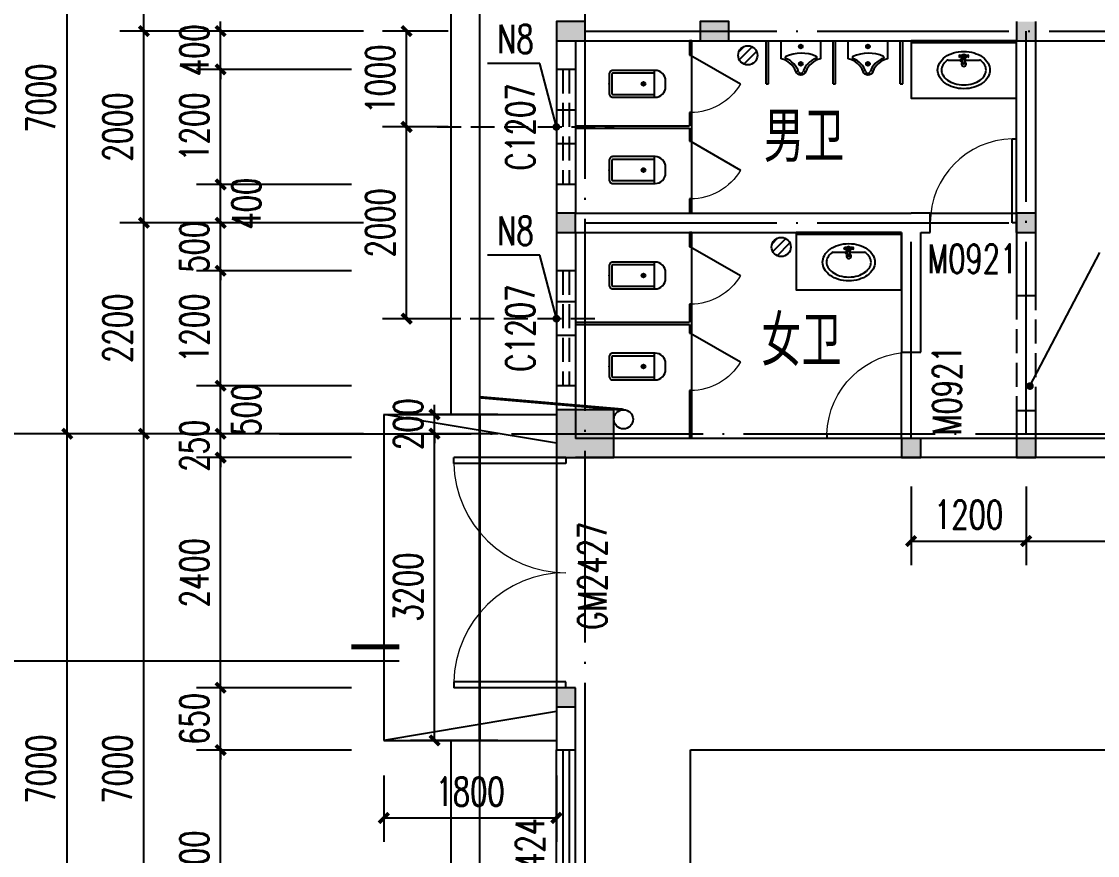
# Model space of a CAD drawing. Extents: x -59142 to 322364, y -122476 to 91021.
# Drawn here: x -39313 to -28090, y 69972 to 78672 of the extents above; entities that cross this region are included whole.
import ezdxf

# ---------------------------------------------------------------- set-up
doc = ezdxf.new("R2010")
doc.units = 0
doc.header["$LTSCALE"] = 1000
doc.header["$MEASUREMENT"] = 0
for name, pattern in [('DASH', [0.35, 0.25, -0.1]), ('DOTE', [2.42, 2, -0.2, 0.02, -0.2]), ('PHANTOM', [63.5, 31.75, -6.35, 6.35, -6.35, 6.35, -6.35])]:
    doc.linetypes.add(name, pattern=pattern)
for name, color, linetype in [('AXIS', 3, 'Continuous'), ('CENTRE LINE', 1, 'DOTE'), ('COLUMN', 255, 'Continuous'), ('DIM_IDEN', 3, 'Continuous'), ('DIM_LEAD', 3, 'Continuous'), ('DOTE', 1, 'DOTE'), ('EQUIPMENT', 171, 'Continuous'), ('GROUND', 204, 'Continuous'), ('HOLE', 6, 'Continuous'), ('LATRINE', 191, 'Continuous'), ('LVTRY', 171, 'Continuous'), ('PUB_DIM', 3, 'Continuous'), ('PUB_HATCH', 255, 'Continuous'), ('PUB_TEXT', 7, 'Continuous'), ('STAIR', 2, 'Continuous'), ('TEXT', 62, 'Continuous'), ('WALL', 255, 'Continuous'), ('WINDOW', 4, 'Continuous'), ('WINDOW_TEXT', 7, 'Continuous')]:
    doc.layers.add(name, color=color, linetype=linetype)
doc.styles.add('_TCH_DIM', font='SIMPLEX', dxfattribs={"bigfont": 'GBCBIG'})
doc.styles.add('_TCH_DIM_T3', font='SIMPLEX', dxfattribs={"width": 0.705882, "bigfont": 'GBCBIG'})
doc.styles.add('_TCH_WINDOW', font='SIMPLEX', dxfattribs={"bigfont": 'GBCBIG'})
doc.styles.add('HZTXT', font='geditxt.shx', dxfattribs={"width": 0.8, "bigfont": 'hztxt1.shx'})
doc.dimstyles.new('_TCH_ARCH&&100', dxfattribs={"dimtxt": 297.5, "dimasz": 100, "dimexe": 250, "dimexo": 300, "dimgap": 126.25, "dimtad": 1, "dimdec": 0, "dimzin": 0, "dimdsep": 46, "dimtxsty": '_TCH_DIM_T3', "dimblk": 'ARCHTICK', "dimcen": 0.09, "dimazin": 2, "dimtfac": 1, "dimtdec": 0, "dimtix": 1, "dimtmove": 2, "dimatfit": 3, "dimfxl": 1, "dimtolj": 1, "dimtzin": 0, "dimarcsym": 0})

# ---------------------------------------------------------------- blocks, each defined once
blk = doc.blocks.new('_FZH')
blk.add_lwpolyline([(-0.5, -0.5), (0.5, -0.5), (0.5, 0.5), (-0.5, 0.5)], close=True)
at = {"layer": 'PUB_HATCH'}
blk.add_solid([(-0.5, -0.5), (0.5, -0.5), (-0.5, 0.5), (0.5, 0.5)], dxfattribs=at)
blk = doc.blocks.new('A$C78DD753C')
at = {"layer": 'COLUMN', "xscale": 600.0000000000146, "yscale": 500, "zscale": 500}
blk.add_blockref('_FZH', (0, -7000), dxfattribs=at)
blk = doc.blocks.new('A$C2CBA13EF')
at = {"layer": 'GROUND'}
blk.add_circle((400, 27650), 100, dxfattribs=at)
blk = doc.blocks.new('A$C67FE3C39')
at = {"layer": 'EQUIPMENT', "lineweight": -3}
for p, q in [((800, -5400), (800, -3000)), ((800, -3000), (6200, -3000))]:
    blk.add_line(p, q, dxfattribs=at)
blk = doc.blocks.new('_ArchTick')
at = {"color": 0, "linetype": 'ByBlock', "const_width": 0.4}
blk.add_lwpolyline([(-0.5, -0.5), (0.5, 0.5)], dxfattribs=at)
blk = doc.blocks.new('*D439')
at = {"layer": 'Defpoints', "color": 0, "transparency": 16777216}
for p in [(-35296, 78572), (-34563, 78572), (-34563, 77572)]:
    blk.add_point(p, dxfattribs=at)
at = {"layer": 'HOLE', "color": 0, "lineweight": -2, "transparency": 16777216}
for p, q in [((-34863, 78572), (-35546, 78572)), ((-35296, 77572), (-35296, 78572)), ((-34863, 77572), (-35546, 77572))]:
    blk.add_line(p, q, dxfattribs=at)
at = {"layer": 'HOLE', "color": 0, "lineweight": -2, "transparency": 16777216, "xscale": 100, "yscale": 100, "zscale": 100}
for p, rotation in [((-35296, 78572), 90), ((-35296, 77572), 270)]:
    blk.add_blockref('_ArchTick', p, dxfattribs=dict(at, rotation=rotation))
at = {"layer": 'HOLE', "color": 0, "transparency": 16777216, "insert": (-35572, 78072), "char_height": 297.5, "attachment_point": 5, "rotation": 90, "style": '_TCH_DIM_T3'}
blk.add_mtext('\\A1;1000', dxfattribs=at)
blk = doc.blocks.new('*D440')
at = {"layer": 'Defpoints', "color": 0, "transparency": 16777216}
for p in [(-35296, 77572), (-34563, 77572), (-34563, 75572)]:
    blk.add_point(p, dxfattribs=at)
at = {"layer": 'HOLE', "color": 0, "lineweight": -2, "transparency": 16777216}
for p, q in [((-34863, 77572), (-35546, 77572)), ((-35296, 75572), (-35296, 77572)), ((-34863, 75572), (-35546, 75572))]:
    blk.add_line(p, q, dxfattribs=at)
at = {"layer": 'HOLE', "color": 0, "lineweight": -2, "transparency": 16777216, "xscale": 100, "yscale": 100, "zscale": 100}
for p, rotation in [((-35296, 77572), 90), ((-35296, 75572), 270)]:
    blk.add_blockref('_ArchTick', p, dxfattribs=dict(at, rotation=rotation))
at = {"layer": 'HOLE', "color": 0, "transparency": 16777216, "insert": (-35572, 76572), "char_height": 297.5, "attachment_point": 5, "rotation": 90, "style": '_TCH_DIM_T3'}
blk.add_mtext('\\A1;2000', dxfattribs=at)
blk = doc.blocks.new('*D1325')
at = {"layer": 'AXIS', "color": 0, "lineweight": -2, "transparency": 16777216}
for p, q in [((-35745, 74372), (-38286, 74372)), ((-38036, 67372), (-38036, 74372)), ((-35745, 67372), (-38286, 67372))]:
    blk.add_line(p, q, dxfattribs=at)
at = {"layer": 'Defpoints', "color": 0, "transparency": 16777216}
for p in [(-38036, 74372), (-35445, 74372), (-35445, 67372)]:
    blk.add_point(p, dxfattribs=at)
at = {"layer": 'AXIS', "color": 0, "lineweight": -2, "transparency": 16777216, "xscale": 100, "yscale": 100, "zscale": 100}
for p, rotation in [((-38036, 74372), 90), ((-38036, 67372), 270)]:
    blk.add_blockref('_ArchTick', p, dxfattribs=dict(at, rotation=rotation))
at = {"layer": 'AXIS', "color": 0, "transparency": 16777216, "insert": (-38311, 70872), "char_height": 297.5, "attachment_point": 5, "rotation": 90, "style": '_TCH_DIM_T3'}
blk.add_mtext('\\A1;7000', dxfattribs=at)
blk = doc.blocks.new('*D1326')
at = {"layer": 'AXIS', "color": 0, "lineweight": -2, "transparency": 16777216}
for p, q in [((-35745, 76572), (-38286, 76572)), ((-38036, 74372), (-38036, 76572)), ((-35745, 74372), (-38286, 74372))]:
    blk.add_line(p, q, dxfattribs=at)
at = {"layer": 'Defpoints', "color": 0, "transparency": 16777216}
for p in [(-38036, 76572), (-35445, 76572), (-35445, 74372)]:
    blk.add_point(p, dxfattribs=at)
at = {"layer": 'AXIS', "color": 0, "lineweight": -2, "transparency": 16777216, "xscale": 100, "yscale": 100, "zscale": 100}
for p, rotation in [((-38036, 76572), 90), ((-38036, 74372), 270)]:
    blk.add_blockref('_ArchTick', p, dxfattribs=dict(at, rotation=rotation))
at = {"layer": 'AXIS', "color": 0, "transparency": 16777216, "insert": (-38311, 75472), "char_height": 297.5, "attachment_point": 5, "rotation": 90, "style": '_TCH_DIM_T3'}
blk.add_mtext('\\A1;2200', dxfattribs=at)
blk = doc.blocks.new('*D1327')
at = {"layer": 'AXIS', "color": 0, "lineweight": -2, "transparency": 16777216}
for p, q in [((-35745, 78572), (-38286, 78572)), ((-38036, 76572), (-38036, 78572)), ((-35745, 76572), (-38286, 76572))]:
    blk.add_line(p, q, dxfattribs=at)
at = {"layer": 'Defpoints', "color": 0, "transparency": 16777216}
for p in [(-38036, 78572), (-35445, 78572), (-35445, 76572)]:
    blk.add_point(p, dxfattribs=at)
at = {"layer": 'AXIS', "color": 0, "lineweight": -2, "transparency": 16777216, "xscale": 100, "yscale": 100, "zscale": 100}
for p, rotation in [((-38036, 78572), 90), ((-38036, 76572), 270)]:
    blk.add_blockref('_ArchTick', p, dxfattribs=dict(at, rotation=rotation))
at = {"layer": 'AXIS', "color": 0, "transparency": 16777216, "insert": (-38311, 77572), "char_height": 297.5, "attachment_point": 5, "rotation": 90, "style": '_TCH_DIM_T3'}
blk.add_mtext('\\A1;2000', dxfattribs=at)
blk = doc.blocks.new('*D1328')
at = {"layer": 'AXIS', "color": 0, "lineweight": -2, "transparency": 16777216}
for p, q in [((-35745, 81372), (-38286, 81372)), ((-38036, 78572), (-38036, 81372)), ((-35745, 78572), (-38286, 78572))]:
    blk.add_line(p, q, dxfattribs=at)
at = {"layer": 'Defpoints', "color": 0, "transparency": 16777216}
for p in [(-38036, 81372), (-35445, 81372), (-35445, 78572)]:
    blk.add_point(p, dxfattribs=at)
at = {"layer": 'AXIS', "color": 0, "lineweight": -2, "transparency": 16777216, "xscale": 100, "yscale": 100, "zscale": 100}
for p, rotation in [((-38036, 81372), 90), ((-38036, 78572), 270)]:
    blk.add_blockref('_ArchTick', p, dxfattribs=dict(at, rotation=rotation))
at = {"layer": 'AXIS', "color": 0, "transparency": 16777216, "insert": (-38311, 79972), "char_height": 297.5, "attachment_point": 5, "rotation": 90, "style": '_TCH_DIM_T3'}
blk.add_mtext('\\A1;2800', dxfattribs=at)
blk = doc.blocks.new('*D1351')
at = {"layer": 'Defpoints', "color": 0, "transparency": 16777216}
for p in [(-35534, 71106), (-33734, 71106), (-33734, 70363)]:
    blk.add_point(p, dxfattribs=at)
at = {"layer": 'PUB_DIM', "color": 0, "lineweight": -2, "transparency": 16777216}
for p, q in [((-35534, 70806), (-35534, 70113)), ((-33734, 70806), (-33734, 70113)), ((-35534, 70363), (-33734, 70363))]:
    blk.add_line(p, q, dxfattribs=at)
at = {"layer": 'PUB_DIM', "color": 0, "lineweight": -2, "transparency": 16777216, "xscale": 100, "yscale": 100, "zscale": 100, "rotation": 180}
blk.add_blockref('_ArchTick', (-35534, 70363), dxfattribs=at)
at = {"layer": 'PUB_DIM', "color": 0, "lineweight": -2, "transparency": 16777216, "xscale": 100, "yscale": 100, "zscale": 100}
blk.add_blockref('_ArchTick', (-33734, 70363), dxfattribs=at)
at = {"layer": 'PUB_DIM', "color": 0, "transparency": 16777216, "insert": (-34634, 70638), "char_height": 297.5, "attachment_point": 5, "style": '_TCH_DIM_T3'}
blk.add_mtext('\\A1;1800', dxfattribs=at)
blk = doc.blocks.new('*D1352')
at = {"layer": 'Defpoints', "color": 0, "transparency": 16777216}
for p in [(-35005, 74372), (-34044, 74372), (-34044, 71172)]:
    blk.add_point(p, dxfattribs=at)
at = {"layer": 'PUB_DIM', "color": 0, "lineweight": -2, "transparency": 16777216}
for p, q in [((-34344, 74372), (-35255, 74372)), ((-35005, 71172), (-35005, 74372)), ((-34344, 71172), (-35255, 71172))]:
    blk.add_line(p, q, dxfattribs=at)
at = {"layer": 'PUB_DIM', "color": 0, "lineweight": -2, "transparency": 16777216, "xscale": 100, "yscale": 100, "zscale": 100}
for p, rotation in [((-35005, 74372), 90), ((-35005, 71172), 270)]:
    blk.add_blockref('_ArchTick', p, dxfattribs=dict(at, rotation=rotation))
at = {"layer": 'PUB_DIM', "color": 0, "transparency": 16777216, "insert": (-35280, 72772), "char_height": 297.5, "attachment_point": 5, "rotation": 90, "style": '_TCH_DIM_T3'}
blk.add_mtext('\\A1;3200', dxfattribs=at)
blk = doc.blocks.new('*D1353')
at = {"layer": 'Defpoints', "color": 0, "transparency": 16777216}
for p in [(-35005, 74572), (-34044, 74572), (-34044, 74372)]:
    blk.add_point(p, dxfattribs=at)
at = {"layer": 'PUB_DIM', "color": 0, "lineweight": -2, "transparency": 16777216}
for p, q in [((-35005, 74572), (-35005, 74672)), ((-34344, 74572), (-35255, 74572)), ((-35005, 74372), (-35005, 74572)), ((-34344, 74372), (-35255, 74372)), ((-35005, 74372), (-35005, 74272))]:
    blk.add_line(p, q, dxfattribs=at)
at = {"layer": 'PUB_DIM', "color": 0, "lineweight": -2, "transparency": 16777216, "xscale": 100, "yscale": 100, "zscale": 100}
for p, rotation in [((-35005, 74572), 270), ((-35005, 74372), 90)]:
    blk.add_blockref('_ArchTick', p, dxfattribs=dict(at, rotation=rotation))
at = {"layer": 'PUB_DIM', "color": 0, "transparency": 16777216, "insert": (-35280, 74472), "char_height": 297.5, "attachment_point": 5, "rotation": 90, "style": '_TCH_DIM_T3'}
blk.add_mtext('\\A1;200', dxfattribs=at)
blk = doc.blocks.new('*D1430')
at = {"layer": 'AXIS', "color": 0, "lineweight": -2, "transparency": 16777216}
for p, q in [((-35870, 71072), (-37486, 71072)), ((-37236, 68672), (-37236, 71072)), ((-35870, 68672), (-37486, 68672))]:
    blk.add_line(p, q, dxfattribs=at)
at = {"layer": 'Defpoints', "color": 0, "transparency": 16777216}
for p in [(-37236, 71072), (-35570, 71072), (-35570, 68672)]:
    blk.add_point(p, dxfattribs=at)
at = {"layer": 'AXIS', "color": 0, "lineweight": -2, "transparency": 16777216, "xscale": 100, "yscale": 100, "zscale": 100}
for p, rotation in [((-37236, 71072), 90), ((-37236, 68672), 270)]:
    blk.add_blockref('_ArchTick', p, dxfattribs=dict(at, rotation=rotation))
at = {"layer": 'AXIS', "color": 0, "transparency": 16777216, "insert": (-37511, 69872), "char_height": 297.5, "attachment_point": 5, "rotation": 90, "style": '_TCH_DIM_T3'}
blk.add_mtext('\\A1;2400', dxfattribs=at)
blk = doc.blocks.new('*D1431')
at = {"layer": 'AXIS', "color": 0, "lineweight": -2, "transparency": 16777216}
for p, q in [((-35870, 71722), (-37486, 71722)), ((-37236, 71722), (-37236, 71822)), ((-37236, 71072), (-37236, 71722)), ((-35870, 71072), (-37486, 71072)), ((-37236, 71072), (-37236, 70972))]:
    blk.add_line(p, q, dxfattribs=at)
at = {"layer": 'Defpoints', "color": 0, "transparency": 16777216}
for p in [(-37236, 71722), (-35570, 71722), (-35570, 71072)]:
    blk.add_point(p, dxfattribs=at)
at = {"layer": 'AXIS', "color": 0, "lineweight": -2, "transparency": 16777216, "xscale": 100, "yscale": 100, "zscale": 100}
for p, rotation in [((-37236, 71722), 270), ((-37236, 71072), 90)]:
    blk.add_blockref('_ArchTick', p, dxfattribs=dict(at, rotation=rotation))
at = {"layer": 'AXIS', "color": 0, "transparency": 16777216, "insert": (-37511, 71397), "char_height": 297.5, "attachment_point": 5, "rotation": 90, "style": '_TCH_DIM_T3'}
blk.add_mtext('\\A1;650', dxfattribs=at)
blk = doc.blocks.new('*D1432')
at = {"layer": 'AXIS', "color": 0, "lineweight": -2, "transparency": 16777216}
for p, q in [((-35870, 74122), (-37486, 74122)), ((-37236, 71722), (-37236, 74122)), ((-35870, 71722), (-37486, 71722))]:
    blk.add_line(p, q, dxfattribs=at)
at = {"layer": 'Defpoints', "color": 0, "transparency": 16777216}
for p in [(-37236, 74122), (-35570, 74122), (-35570, 71722)]:
    blk.add_point(p, dxfattribs=at)
at = {"layer": 'AXIS', "color": 0, "lineweight": -2, "transparency": 16777216, "xscale": 100, "yscale": 100, "zscale": 100}
for p, rotation in [((-37236, 74122), 90), ((-37236, 71722), 270)]:
    blk.add_blockref('_ArchTick', p, dxfattribs=dict(at, rotation=rotation))
at = {"layer": 'AXIS', "color": 0, "transparency": 16777216, "insert": (-37511, 72922), "char_height": 297.5, "attachment_point": 5, "rotation": 90, "style": '_TCH_DIM_T3'}
blk.add_mtext('\\A1;2400', dxfattribs=at)
blk = doc.blocks.new('*D1433')
at = {"layer": 'AXIS', "color": 0, "lineweight": -2, "transparency": 16777216}
for p, q in [((-37236, 74372), (-37236, 74472)), ((-35870, 74372), (-37486, 74372)), ((-37236, 74122), (-37236, 74372)), ((-35870, 74122), (-37486, 74122)), ((-37236, 74122), (-37236, 74022))]:
    blk.add_line(p, q, dxfattribs=at)
at = {"layer": 'Defpoints', "color": 0, "transparency": 16777216}
for p in [(-37236, 74372), (-35570, 74372), (-35570, 74122)]:
    blk.add_point(p, dxfattribs=at)
at = {"layer": 'AXIS', "color": 0, "lineweight": -2, "transparency": 16777216, "xscale": 100, "yscale": 100, "zscale": 100}
for p, rotation in [((-37236, 74372), 270), ((-37236, 74122), 90)]:
    blk.add_blockref('_ArchTick', p, dxfattribs=dict(at, rotation=rotation))
at = {"layer": 'AXIS', "color": 0, "transparency": 16777216, "insert": (-37511, 74247), "char_height": 297.5, "attachment_point": 5, "rotation": 90, "style": '_TCH_DIM_T3'}
blk.add_mtext('\\A1;250', dxfattribs=at)
blk = doc.blocks.new('*D1434')
at = {"layer": 'AXIS', "color": 0, "lineweight": -2, "transparency": 16777216}
for p, q in [((-35870, 74872), (-37486, 74872)), ((-37236, 74372), (-37236, 74872)), ((-35870, 74372), (-37486, 74372))]:
    blk.add_line(p, q, dxfattribs=at)
at = {"layer": 'Defpoints', "color": 0, "transparency": 16777216}
for p in [(-37236, 74872), (-35570, 74872), (-35570, 74372)]:
    blk.add_point(p, dxfattribs=at)
at = {"layer": 'AXIS', "color": 0, "lineweight": -2, "transparency": 16777216, "xscale": 100, "yscale": 100, "zscale": 100}
for p, rotation in [((-37236, 74872), 90), ((-37236, 74372), 270)]:
    blk.add_blockref('_ArchTick', p, dxfattribs=dict(at, rotation=rotation))
at = {"layer": 'AXIS', "color": 0, "transparency": 16777216, "insert": (-36968, 74622), "char_height": 297.5, "attachment_point": 5, "rotation": 90, "style": '_TCH_DIM_T3'}
blk.add_mtext('\\A1;500', dxfattribs=at)
blk = doc.blocks.new('*D1435')
at = {"layer": 'AXIS', "color": 0, "lineweight": -2, "transparency": 16777216}
for p, q in [((-35870, 76072), (-37486, 76072)), ((-37236, 74872), (-37236, 76072)), ((-35870, 74872), (-37486, 74872))]:
    blk.add_line(p, q, dxfattribs=at)
at = {"layer": 'Defpoints', "color": 0, "transparency": 16777216}
for p in [(-37236, 76072), (-35570, 76072), (-35570, 74872)]:
    blk.add_point(p, dxfattribs=at)
at = {"layer": 'AXIS', "color": 0, "lineweight": -2, "transparency": 16777216, "xscale": 100, "yscale": 100, "zscale": 100}
for p, rotation in [((-37236, 76072), 90), ((-37236, 74872), 270)]:
    blk.add_blockref('_ArchTick', p, dxfattribs=dict(at, rotation=rotation))
at = {"layer": 'AXIS', "color": 0, "transparency": 16777216, "insert": (-37511, 75472), "char_height": 297.5, "attachment_point": 5, "rotation": 90, "style": '_TCH_DIM_T3'}
blk.add_mtext('\\A1;1200', dxfattribs=at)
blk = doc.blocks.new('*D1436')
at = {"layer": 'AXIS', "color": 0, "lineweight": -2, "transparency": 16777216}
for p, q in [((-37236, 76572), (-37236, 76672)), ((-35870, 76572), (-37486, 76572)), ((-37236, 76072), (-37236, 76572)), ((-35870, 76072), (-37486, 76072)), ((-37236, 76072), (-37236, 75972))]:
    blk.add_line(p, q, dxfattribs=at)
at = {"layer": 'Defpoints', "color": 0, "transparency": 16777216}
for p in [(-37236, 76572), (-35570, 76572), (-35570, 76072)]:
    blk.add_point(p, dxfattribs=at)
at = {"layer": 'AXIS', "color": 0, "lineweight": -2, "transparency": 16777216, "xscale": 100, "yscale": 100, "zscale": 100}
for p, rotation in [((-37236, 76572), 270), ((-37236, 76072), 90)]:
    blk.add_blockref('_ArchTick', p, dxfattribs=dict(at, rotation=rotation))
at = {"layer": 'AXIS', "color": 0, "transparency": 16777216, "insert": (-37511, 76322), "char_height": 297.5, "attachment_point": 5, "rotation": 90, "style": '_TCH_DIM_T3'}
blk.add_mtext('\\A1;500', dxfattribs=at)
blk = doc.blocks.new('*D1437')
at = {"layer": 'AXIS', "color": 0, "lineweight": -2, "transparency": 16777216}
for p, q in [((-35870, 76972), (-37486, 76972)), ((-37236, 76572), (-37236, 76972)), ((-35870, 76572), (-37486, 76572))]:
    blk.add_line(p, q, dxfattribs=at)
at = {"layer": 'Defpoints', "color": 0, "transparency": 16777216}
for p in [(-37236, 76972), (-35570, 76972), (-35570, 76572)]:
    blk.add_point(p, dxfattribs=at)
at = {"layer": 'AXIS', "color": 0, "lineweight": -2, "transparency": 16777216, "xscale": 100, "yscale": 100, "zscale": 100}
for p, rotation in [((-37236, 76972), 90), ((-37236, 76572), 270)]:
    blk.add_blockref('_ArchTick', p, dxfattribs=dict(at, rotation=rotation))
at = {"layer": 'AXIS', "color": 0, "transparency": 16777216, "insert": (-36968, 76772), "char_height": 297.5, "attachment_point": 5, "rotation": 90, "style": '_TCH_DIM_T3'}
blk.add_mtext('\\A1;400', dxfattribs=at)
blk = doc.blocks.new('*D1438')
at = {"layer": 'AXIS', "color": 0, "lineweight": -2, "transparency": 16777216}
for p, q in [((-35870, 78172), (-37486, 78172)), ((-37236, 76972), (-37236, 78172)), ((-35870, 76972), (-37486, 76972))]:
    blk.add_line(p, q, dxfattribs=at)
at = {"layer": 'Defpoints', "color": 0, "transparency": 16777216}
for p in [(-37236, 78172), (-35570, 78172), (-35570, 76972)]:
    blk.add_point(p, dxfattribs=at)
at = {"layer": 'AXIS', "color": 0, "lineweight": -2, "transparency": 16777216, "xscale": 100, "yscale": 100, "zscale": 100}
for p, rotation in [((-37236, 78172), 90), ((-37236, 76972), 270)]:
    blk.add_blockref('_ArchTick', p, dxfattribs=dict(at, rotation=rotation))
at = {"layer": 'AXIS', "color": 0, "transparency": 16777216, "insert": (-37511, 77572), "char_height": 297.5, "attachment_point": 5, "rotation": 90, "style": '_TCH_DIM_T3'}
blk.add_mtext('\\A1;1200', dxfattribs=at)
blk = doc.blocks.new('*D1439')
at = {"layer": 'AXIS', "color": 0, "lineweight": -2, "transparency": 16777216}
for p, q in [((-37236, 78572), (-37236, 78672)), ((-35870, 78572), (-37486, 78572)), ((-37236, 78172), (-37236, 78572)), ((-35870, 78172), (-37486, 78172)), ((-37236, 78172), (-37236, 78072))]:
    blk.add_line(p, q, dxfattribs=at)
at = {"layer": 'Defpoints', "color": 0, "transparency": 16777216}
for p in [(-37236, 78572), (-35570, 78572), (-35570, 78172)]:
    blk.add_point(p, dxfattribs=at)
at = {"layer": 'AXIS', "color": 0, "lineweight": -2, "transparency": 16777216, "xscale": 100, "yscale": 100, "zscale": 100}
for p, rotation in [((-37236, 78572), 270), ((-37236, 78172), 90)]:
    blk.add_blockref('_ArchTick', p, dxfattribs=dict(at, rotation=rotation))
at = {"layer": 'AXIS', "color": 0, "transparency": 16777216, "insert": (-37511, 78372), "char_height": 297.5, "attachment_point": 5, "rotation": 90, "style": '_TCH_DIM_T3'}
blk.add_mtext('\\A1;400', dxfattribs=at)
blk = doc.blocks.new('*D1532')
at = {"layer": 'Defpoints', "color": 0, "transparency": 16777216}
for p in [(-30034, 74122), (-28834, 74122), (-28834, 73252)]:
    blk.add_point(p, dxfattribs=at)
at = {"layer": 'PUB_DIM', "color": 0, "lineweight": -2, "transparency": 16777216}
for p, q in [((-30034, 73822), (-30034, 73002)), ((-28834, 73822), (-28834, 73002)), ((-30034, 73252), (-28834, 73252))]:
    blk.add_line(p, q, dxfattribs=at)
at = {"layer": 'PUB_DIM', "color": 0, "lineweight": -2, "transparency": 16777216, "xscale": 100, "yscale": 100, "zscale": 100, "rotation": 180}
blk.add_blockref('_ArchTick', (-30034, 73252), dxfattribs=at)
at = {"layer": 'PUB_DIM', "color": 0, "lineweight": -2, "transparency": 16777216, "xscale": 100, "yscale": 100, "zscale": 100}
blk.add_blockref('_ArchTick', (-28834, 73252), dxfattribs=at)
at = {"layer": 'PUB_DIM', "color": 0, "transparency": 16777216, "insert": (-29434, 73527), "char_height": 297.5, "attachment_point": 5, "style": '_TCH_DIM_T3'}
blk.add_mtext('\\A1;1200', dxfattribs=at)
blk = doc.blocks.new('*D1533')
at = {"layer": 'Defpoints', "color": 0, "transparency": 16777216}
for p in [(-28834, 74122), (-26334, 74122), (-26334, 73252)]:
    blk.add_point(p, dxfattribs=at)
at = {"layer": 'PUB_DIM', "color": 0, "lineweight": -2, "transparency": 16777216}
for p, q in [((-28834, 73822), (-28834, 73002)), ((-26334, 73822), (-26334, 73002)), ((-28834, 73252), (-26334, 73252))]:
    blk.add_line(p, q, dxfattribs=at)
at = {"layer": 'PUB_DIM', "color": 0, "lineweight": -2, "transparency": 16777216, "xscale": 100, "yscale": 100, "zscale": 100, "rotation": 180}
blk.add_blockref('_ArchTick', (-28834, 73252), dxfattribs=at)
at = {"layer": 'PUB_DIM', "color": 0, "lineweight": -2, "transparency": 16777216, "xscale": 100, "yscale": 100, "zscale": 100}
blk.add_blockref('_ArchTick', (-26334, 73252), dxfattribs=at)
at = {"layer": 'PUB_DIM', "color": 0, "transparency": 16777216, "insert": (-27584, 73527), "char_height": 297.5, "attachment_point": 5, "style": '_TCH_DIM_T3'}
blk.add_mtext('\\A1;2500', dxfattribs=at)
blk = doc.blocks.new('*D1585')
at = {"layer": 'AXIS', "color": 0, "lineweight": -2, "transparency": 16777216}
for p, q in [((-36545, 74372), (-39086, 74372)), ((-38836, 67372), (-38836, 74372)), ((-36545, 67372), (-39086, 67372))]:
    blk.add_line(p, q, dxfattribs=at)
at = {"layer": 'Defpoints', "color": 0, "transparency": 16777216}
for p in [(-38836, 74372), (-36245, 74372), (-36245, 67372)]:
    blk.add_point(p, dxfattribs=at)
at = {"layer": 'AXIS', "color": 0, "lineweight": -2, "transparency": 16777216, "xscale": 100, "yscale": 100, "zscale": 100}
for p, rotation in [((-38836, 74372), 90), ((-38836, 67372), 270)]:
    blk.add_blockref('_ArchTick', p, dxfattribs=dict(at, rotation=rotation))
at = {"layer": 'AXIS', "color": 0, "transparency": 16777216, "insert": (-39111, 70872), "char_height": 297.5, "attachment_point": 5, "rotation": 90, "style": '_TCH_DIM_T3'}
blk.add_mtext('\\A1;7000', dxfattribs=at)
blk = doc.blocks.new('*D1586')
at = {"layer": 'AXIS', "color": 0, "lineweight": -2, "transparency": 16777216}
for p, q in [((-36545, 81372), (-39086, 81372)), ((-38836, 74372), (-38836, 81372)), ((-36545, 74372), (-39086, 74372))]:
    blk.add_line(p, q, dxfattribs=at)
at = {"layer": 'Defpoints', "color": 0, "transparency": 16777216}
for p in [(-38836, 81372), (-36245, 81372), (-36245, 74372)]:
    blk.add_point(p, dxfattribs=at)
at = {"layer": 'AXIS', "color": 0, "lineweight": -2, "transparency": 16777216, "xscale": 100, "yscale": 100, "zscale": 100}
for p, rotation in [((-38836, 81372), 90), ((-38836, 74372), 270)]:
    blk.add_blockref('_ArchTick', p, dxfattribs=dict(at, rotation=rotation))
at = {"layer": 'AXIS', "color": 0, "transparency": 16777216, "insert": (-39111, 77872), "char_height": 297.5, "attachment_point": 5, "rotation": 90, "style": '_TCH_DIM_T3'}
blk.add_mtext('\\A1;7000', dxfattribs=at)
blk = doc.blocks.new('*D1587')
at = {"layer": 'AXIS', "color": 0, "lineweight": -2, "transparency": 16777216}
for p, q in [((-36636, 81372), (-39886, 81372)), ((-39636, 26872), (-39636, 81372)), ((-36636, 26872), (-39886, 26872))]:
    blk.add_line(p, q, dxfattribs=at)
at = {"layer": 'Defpoints', "color": 0, "transparency": 16777216}
for p in [(-39636, 81372), (-36336, 81372), (-36336, 26872)]:
    blk.add_point(p, dxfattribs=at)
at = {"layer": 'AXIS', "color": 0, "lineweight": -2, "transparency": 16777216, "xscale": 100, "yscale": 100, "zscale": 100}
for p, rotation in [((-39636, 81372), 90), ((-39636, 26872), 270)]:
    blk.add_blockref('_ArchTick', p, dxfattribs=dict(at, rotation=rotation))
at = {"layer": 'AXIS', "color": 0, "transparency": 16777216, "insert": (-39911, 54122), "char_height": 297.5, "attachment_point": 5, "rotation": 90, "style": '_TCH_DIM_T3'}
blk.add_mtext('\\A1;54500', dxfattribs=at)
blk = doc.blocks.new('$DorLib2D$00000001')
for p, q in [((0.45, 0.975), (0.5, 0.975)), ((0.45, 0), (0.45, 0.975)), ((0.5, 0), (0.5, 0.975)), ((0.5, 0), (0.45, 0))]:
    blk.add_line(p, q)
at = {"lineweight": 13}
blk.add_arc((0.475, 0), 0.975, 91.4693, 180, dxfattribs=at)
blk = doc.blocks.new('$lvtry$00000222')
at = {"color": 0, "elevation": 0}
blk.add_lwpolyline([(-205, -191), (-205, 0), (205, 0), (205, -191, 0.268068), (51, -323, -0.317765), (0, -360, -0.317765), (-51, -323, 0.268068)], format="xyb", close=True, dxfattribs=at)
at = {"color": 0}
for centre in [(0, -60, 0), (0, -242, 0)]:
    blk.add_circle(centre, 20, dxfattribs=at)
for centre, radius, start, end in [((-152, -175, 0), 10, 114.1084, 248.1394), ((5, -526, 0), 395, 66.6675, 114.1084), ((-243, -401, 0), 233, 19.2639, 68.1394), ((243, -401, 0), 233, 110.4941, 160.7361), ((158, -173, 0), 10, 290.4941, 66.6675), ((0, -316, 0), 24, 199.2639, 269.4998), ((0, -316, 0), 24, 270.5002, 340.7361)]:
    blk.add_arc(centre, radius, start, end, dxfattribs=at)
for p in [(0, -60, 0), (0, -242, 0)]:
    blk.add_point(p, dxfattribs=at)
blk = doc.blocks.new('$lvtry$00000195')
at = {"color": 0}
for p, q in [((-165, -91), (-34, -91)), ((-17, -58), (-17, -48)), ((-16, -91), (-11, -91)), ((11, -91), (165, -91)), ((17, -58), (17, -48))]:
    blk.add_line(p, q, dxfattribs=at)
blk.add_lwpolyline([(273, -195, -0.132138), (254, -266, -0.106661), (193, -332, -0.083339), (108, -374, -0.072039), (0, -389, -0.072039), (-108, -374, -0.083339), (-193, -332, -0.106661), (-254, -266, -0.132138), (-273, -195, -0.132138), (-254, -124, -0.106661), (-193, -57, -0.083339), (-108, -16, -0.072039), (0, 0, -0.072039), (108, -16, -0.083339), (193, -57, -0.106661), (254, -124, -0.132138)], format="xyb", close=True, dxfattribs=at)
blk.add_circle((0, -58), 16.7, dxfattribs=at)
for centre, radius, start, end in [((-68, -231), 174, 128.9257, 149.8906), ((-165, -111), 20, 90, 128.9257), ((-40, -49), 10.1, 106.6096, 258.1648), ((-64, 218), 259, 274.7069, 282.3732), ((-75, -228), 173, 71.36, 79.1873), ((-29, -95), 6.77, 155.344, 308.3224), ((-171, 3), 166, 324.8411, 338.1337), ((-171, 3), 170, 324.8411, 331.3523), ((-29, -95), 3.37, 155.344, 308.3224), ((100, -210), 170, 132.3141, 138.8253), ((100, -210), 166, 125.5327, 138.8253), ((0, -131), 25, 112.516, 67.484), ((-12, -74), 10.6, 201.8924, 261.774), ((0, -48), 16.7, 0, 180), ((-381, -131), 372, 2.3982, 6.7627), ((64, 218), 259, 257.6268, 265.2931), ((381, -131), 372, 170.1008, 177.6018), ((75, -228), 173, 100.8127, 110.4191), ((40, -49), 10.1, 281.8352, 73.3904), ((165, -111), 20, 51.0743, 90), ((165, -111), 20, 51.0743, 90), ((68, -231), 174, 30.1094, 51.0743), ((-131, -195), 101, 149.8906, 180), ((-131, -195), 101, 180, 210.1094), ((0, -111), 9.9, 201.7837, 338.2163), ((131, -195), 101, 0, 30.1094), ((131, -195), 101, 329.8906, 0), ((-68, -158), 174, 210.1094, 234.4623), ((-27, -100), 245, 234.4623, 253.5183), ((0, -9), 340, 253.5183, 270), ((0, -9), 340, 270, 286.4817), ((27, -100), 245, 286.4817, 305.5377), ((68, -158), 174, 305.5377, 329.8906)]:
    blk.add_arc(centre, radius, start, end, dxfattribs=at)
for p in [(0, -58), (0, -131)]:
    blk.add_point(p, dxfattribs=at)
blk = doc.blocks.new('$DorLib2D$00000002')
for p, q in [((-0.5, 0), (-0.5, 0.4875)), ((-0.475, 0.4875), (-0.5, 0.4875)), ((-0.475, 0), (-0.475, 0.4875)), ((0.475, 0), (0.475, 0.4875)), ((0.475, 0.4875), (0.5, 0.4875)), ((0.5, 0), (0.5, 0.4875)), ((-0.5, 0), (-0.475, 0)), ((0.5, 0), (0.475, 0))]:
    blk.add_line(p, q)
at = {"lineweight": 13}
for centre, start, end in [((-0.4875, 0), 0, 88.5307), ((0.4875, 0), 91.4693, 180)]:
    blk.add_arc(centre, 0.4875, start, end, dxfattribs=at)
blk = doc.blocks.new('$lvtry$00000200')
at = {"color": 0}
for p, q in [((-110, -40, 0), (-110, -470, 0)), ((100, -30, 0), (-100, -30, 0)), ((110, -470, 0), (110, -40, 0))]:
    blk.add_line(p, q, dxfattribs=at)
at = {"color": 0, "elevation": 0}
blk.add_lwpolyline([(100, 0), (-100, 0, 0.414214), (-140, -40), (-140, -480, 0.414214), (-30, -590), (30, -590, 0.414214), (140, -480), (140, -40, 0.414214)], format="xyb", close=True, dxfattribs=at)
blk.add_lwpolyline([(140, -470), (-140, -470)], dxfattribs=at)
at = {"color": 0}
blk.add_circle((0, -359, 0), 20, dxfattribs=at)
for centre, start, end in [((-100, -40, 0), 90, 180), ((100, -40, 0), 0, 90)]:
    blk.add_arc(centre, 10, start, end, dxfattribs=at)
for p in [(0, 0), (0, -359, 0)]:
    blk.add_point(p, dxfattribs=at)
blk = doc.blocks.new('$TCHSYS$APDOOR2D')
blk.add_line((0.5, 0), (0, 0.866))
at = {"lineweight": 13}
blk.add_arc((0.5, 0), 1, 120, 180, dxfattribs=at)
blk = doc.blocks.new('$TCHSYS$WIN2D')
for p, q in [((-0.5, 0.5), (0.5, 0.5)), ((0.5, 0.1667), (-0.5, 0.1667)), ((0.5, -0.1667), (-0.5, -0.1667)), ((-0.5, -0.5), (0.5, -0.5))]:
    blk.add_line(p, q)

msp = doc.modelspace()

# ---------------------------------------------------------------- hatches: boundary and pattern name
at = {"layer": 'LVTRY'}
h = msp.add_hatch(dxfattribs=at)
h.set_pattern_fill('ANSI31', color=256, scale=40)
h.set_pattern_definition([(45, (0, 0), (-44.90128, 44.90128), [])])
edge = h.paths.add_edge_path()
edge.add_arc((-31738, 78319), 100, 0, 360)
h = msp.add_hatch(dxfattribs=at)
h.set_pattern_fill('ANSI31', color=256, scale=40)
h.set_pattern_definition([(45, (349, -1999.5), (-44.90128, 44.90128), [])])
edge = h.paths.add_edge_path()
edge.add_arc((-31389, 76319.5), 100, 0, 360)
at = {"layer": 'PUB_HATCH'}
for points in [[(-28734.3, 78672.1), (-28934.3, 78672.1), (-28934.3, 78472.1), (-28734.3, 78472.1)], [(-33534.3, 76672.1), (-33734.3, 76672.1), (-33734.3, 76472.1), (-33534.3, 76472.1)], [(-28934.3, 76672.1), (-28934.3, 76472.1), (-28734.3, 76472.1), (-28734.3, 76672.1)], [(-29934.3, 74122.1), (-29934.3, 74322.1), (-30134.3, 74322.1), (-30134.3, 74122.1)], [(-28734.3, 74122.1), (-28734.3, 74322.1), (-28934.3, 74322.1), (-28934.3, 74122.1)], [(-33534.3, 71522.1), (-33534.3, 71722.1), (-33734.3, 71722.1), (-33734.3, 71522.1)]]:
    msp.add_hatch(color=256, dxfattribs=at).paths.add_polyline_path(points)

# ---------------------------------------------------------------- linework, layer by layer
at = {"layer": 'AXIS'}
msp.add_line((-37143.5, 74372.1), (-40367, 74372.1), dxfattribs=at)
at = {"layer": 'CENTRE LINE'}
for p, q in [((-33434.3, 78572.1), (-26334.3, 78572.1)), ((-33434.3, 76572.1), (-28834.3, 76572.1))]:
    msp.add_line(p, q, dxfattribs=at)
for points in [[(-28834.3, 74372.1), (-28834.3, 78572.1)], [(-30034.3, 74372.1), (-30034.3, 76572.1)]]:
    msp.add_lwpolyline(points, dxfattribs=at)
at = {"layer": 'COLUMN'}
for p, q in [((-28934.3, 78672.1), (-28934.3, 78472.1)), ((-28734.3, 78472.1), (-28734.3, 78672.1)), ((-28934.3, 78472.1), (-28734.3, 78472.1)), ((-33534.3, 76672.1), (-33734.3, 76672.1)), ((-33734.3, 76672.1), (-33734.3, 76472.1)), ((-33534.3, 76472.1), (-33534.3, 76672.1)), ((-28934.3, 76672.1), (-28934.3, 76472.1)), ((-28734.3, 76672.1), (-28934.3, 76672.1)), ((-28734.3, 76472.1), (-28734.3, 76672.1)), ((-33734.3, 76472.1), (-33534.3, 76472.1)), ((-28934.3, 76472.1), (-28734.3, 76472.1)), ((-29934.3, 74322.1), (-30134.3, 74322.1)), ((-30134.3, 74322.1), (-30134.3, 74122.1)), ((-29934.3, 74122.1), (-29934.3, 74322.1)), ((-28734.3, 74322.1), (-28934.3, 74322.1)), ((-28934.3, 74322.1), (-28934.3, 74122.1)), ((-28734.3, 74122.1), (-28734.3, 74322.1)), ((-30134.3, 74122.1), (-29934.3, 74122.1)), ((-28934.3, 74122.1), (-28734.3, 74122.1)), ((-33534.3, 71722.1), (-33734.3, 71722.1)), ((-33734.3, 71722.1), (-33734.3, 71522.1)), ((-33534.3, 71522.1), (-33534.3, 71722.1)), ((-33734.3, 71522.1), (-33534.3, 71522.1))]:
    msp.add_line(p, q, dxfattribs=at)
at = {"layer": 'DIM_IDEN'}
for p, q in [((-36243.4, 71998), (-44336, 71998)), ((-35373, 71998), (-36243.4, 71998))]:
    msp.add_line(p, q, dxfattribs=at)
at = {"layer": 'DIM_IDEN', "const_width": 50}
msp.add_lwpolyline([(-35373, 72148), (-35873, 72148)], dxfattribs=at)
at = {"layer": 'DIM_LEAD'}
msp.add_line((-28794.3, 74869.1), (-28066.1, 76261.9), dxfattribs=at)
at = {"layer": 'DIM_LEAD', "const_width": 40}
msp.add_lwpolyline([(-28803.6, 74851.4, 1), (-28785, 74886.8, 1)], format="xyb", close=True, dxfattribs=at)
at = {"layer": 'DOTE'}
msp.add_line((-36622.7, 74372.1), (-7716.7, 74372.1), dxfattribs=at)
msp.add_lwpolyline([(-33434.3, 21372.1), (-33434.3, 83205.2)], dxfattribs=at)
at = {"layer": 'GROUND'}
for p, q in [((-34534.3, 82422.1), (-34534.3, 74572.1)), ((-34534.3, 71172.1), (-34534.3, 63572.1))]:
    msp.add_line(p, q, dxfattribs=at)
for points in [[(-34834.3, 81822.4), (-34834.3, 74572.1)], [(-34834.3, 71172.1), (-34834.3, 63572.1)]]:
    msp.add_lwpolyline(points, dxfattribs=at)
at = {"layer": 'GROUND', "linetype": 'DASH', "const_width": 30}
msp.add_lwpolyline([(-33034.3, 74622.1), (-34534.3, 74752)], dxfattribs=at)
at = {"layer": 'GROUND', "color": 251, "linetype": 'PHANTOM', "ltscale": 0.01, "const_width": 30}
msp.add_lwpolyline([(-34534.3, 74572.1), (-34534.3, 71172.1)], dxfattribs=at)
at = {"layer": 'HOLE'}
for p, q in [((-33906.5, 78235.5), (-34454, 78235.5)), ((-33734.3, 77572.1), (-33906.5, 78235.5)), ((-33534.3, 77747.1), (-33734.3, 77747.1)), ((-33534.3, 77397.1), (-33734.3, 77397.1)), ((-33906.5, 76235.5), (-34454, 76235.5)), ((-33734.3, 75572.1), (-33906.5, 76235.5)), ((-33534.3, 75747.1), (-33734.3, 75747.1)), ((-33534.3, 75397.1), (-33734.3, 75397.1))]:
    msp.add_line(p, q, dxfattribs=at)
at = {"layer": 'HOLE', "linetype": 'DASH'}
for p, q in [((-34978, 77572.1), (-33132.5, 77572.1)), ((-34982, 75572.1), (-33266.5, 75572.1))]:
    msp.add_line(p, q, dxfattribs=at)
at = {"layer": 'HOLE', "const_width": 40}
for points in [[(-33729.2, 77552.7, 1), (-33739.3, 77591.4, 1)], [(-33729.2, 75552.7, 1), (-33739.3, 75591.4, 1)]]:
    msp.add_lwpolyline(points, format="xyb", close=True, dxfattribs=at)
at = {"layer": 'LATRINE'}
for p, q in [((-32346.8, 78472.1), (-32346.8, 78322.1)), ((-32321.8, 78472.1), (-32346.8, 78472.1)), ((-32321.8, 78322.1), (-32321.8, 78472.1)), ((-31546.8, 78022.1), (-31546.8, 78472.1)), ((-31546.8, 78472.1), (-31521.8, 78472.1)), ((-31521.8, 78022.1), (-31521.8, 78472.1)), ((-30846.8, 78022.1), (-30846.8, 78472.1)), ((-30846.8, 78472.1), (-30821.8, 78472.1)), ((-30821.8, 78022.1), (-30821.8, 78472.1)), ((-30146.8, 78022.1), (-30146.8, 78472.1)), ((-30146.8, 78472.1), (-30121.8, 78472.1)), ((-30121.8, 78022.1), (-30121.8, 78472.1)), ((-32346.8, 78322.1), (-32321.8, 78322.1)), ((-32321.8, 77722.1, 400), (-32321.8, 78322.1, 400)), ((-31546.8, 78022.1), (-31521.8, 78022.1)), ((-30846.8, 78022.1), (-30821.8, 78022.1)), ((-30146.8, 78022.1), (-30121.8, 78022.1)), ((-32321.8, 77722.1), (-32346.8, 77722.1)), ((-32346.8, 77722.1), (-32346.8, 77584.6)), ((-32321.8, 77572.1), (-32321.8, 77722.1)), ((-33534.3, 77584.6), (-32346.8, 77584.6)), ((-33534.3, 77584.6), (-33534.3, 77559.6)), ((-33534.3, 77559.6), (-32346.8, 77559.6)), ((-32346.8, 77559.6), (-32346.8, 77422.1)), ((-32321.8, 77422.1), (-32321.8, 77572.1)), ((-32346.8, 77422.1), (-32321.8, 77422.1)), ((-32321.8, 76822.1, 400), (-32321.8, 77422.1, 400)), ((-32321.8, 76822.1), (-32346.8, 76822.1)), ((-32346.8, 76822.1), (-32346.8, 76672.1)), ((-32321.8, 76672.1), (-32321.8, 76822.1)), ((-32346.8, 76672.1), (-32321.8, 76672.1)), ((-32346.8, 76472.1), (-32346.8, 76322.1)), ((-32321.8, 76472.1), (-32346.8, 76472.1)), ((-32321.8, 76322.1), (-32321.8, 76472.1)), ((-32346.8, 76322.1), (-32321.8, 76322.1)), ((-32321.8, 75722.1, 400), (-32321.8, 76322.1, 400)), ((-32321.8, 75722.1), (-32346.8, 75722.1)), ((-32346.8, 75722.1), (-32346.8, 75534.6)), ((-32321.8, 75522.1), (-32321.8, 75722.1)), ((-33534.3, 75534.6), (-32346.8, 75534.6)), ((-33534.3, 75534.6), (-33534.3, 75509.6)), ((-33534.3, 75509.6), (-32346.8, 75509.6)), ((-32346.8, 75509.6), (-32346.8, 75422.1)), ((-32346.8, 75422.1), (-32321.8, 75422.1)), ((-32321.8, 75422.1), (-32321.8, 75522.1)), ((-32321.8, 74822.1, 400), (-32321.8, 75422.1, 400)), ((-32321.8, 74822.1), (-32346.8, 74822.1)), ((-32346.8, 74822.1), (-32346.8, 74322.1)), ((-32321.8, 74322.1), (-32321.8, 74822.1))]:
    msp.add_line(p, q, dxfattribs=at)
at = {"layer": 'LVTRY'}
for p, q in [((-30034.3, 78452.1), (-28934.3, 78452.1)), ((-31234.3, 76452.1), (-30134.3, 76452.1))]:
    msp.add_line(p, q, dxfattribs=at)
for points in [[(-28934.3, 78472.1), (-30034.3, 78472.1), (-30034.3, 77872.1), (-28934.3, 77872.1)], [(-30134.3, 76472.1), (-31234.3, 76472.1), (-31234.3, 75872.1), (-30134.3, 75872.1)]]:
    msp.add_lwpolyline(points, close=True, dxfattribs=at)
for centre in [(-31738, 78319), (-31389, 76319.5)]:
    msp.add_circle(centre, 100, dxfattribs=at)
at = {"layer": 'STAIR'}
for p, q in [((-35534.3, 74572.1), (-35534.3, 71172.1)), ((-35534.3, 74572.1), (-33734.3, 74572.1)), ((-33734.3, 74272.1), (-35534.3, 74572.1)), ((-33734.3, 74572.1), (-33734.3, 71172.1)), ((-33734.3, 71472.1), (-35534.3, 71172.1)), ((-35534.3, 71172.1), (-33734.3, 71172.1))]:
    msp.add_line(p, q, dxfattribs=at)
at = {"layer": 'WALL'}
for p, q in [((-33734.3, 78472.1), (-33734.3, 76572.1)), ((-33534.3, 78472.1), (-33534.3, 76672.1)), ((-33434.3, 78472.1), (-32234.3, 78472.1)), ((-31934.3, 78472.1), (-28934.3, 78472.1)), ((-28934.3, 76672.1), (-28934.3, 78472.1)), ((-28734.3, 76572.1), (-28734.3, 78472.1)), ((-28734.3, 78472.1), (-27484.3, 78472.1)), ((-33534.3, 76672.1), (-30034.3, 76672.1)), ((-29834.3, 76672.1), (-30034.3, 76672.1)), ((-29834.3, 76472.1), (-29834.3, 76672.1)), ((-28934.3, 76472.1), (-28934.3, 76672.1)), ((-33734.3, 76572.1), (-33734.3, 74222.1)), ((-28734.3, 75812.1), (-28734.3, 76572.1)), ((-33534.3, 76472.1), (-30134.3, 76472.1)), ((-33534.3, 76472.1), (-33534.3, 74322.1)), ((-30134.3, 76472.1), (-30134.3, 75222.1)), ((-29934.3, 76472.1), (-29834.3, 76472.1)), ((-29934.3, 75222.1), (-29934.3, 76472.1)), ((-28934.3, 76472.1), (-28934.3, 75812.1)), ((-28934.3, 75812.1), (-28734.3, 75812.1)), ((-30134.3, 75222.1), (-29934.3, 75222.1)), ((-28734.3, 74612.1), (-28934.3, 74612.1)), ((-28934.3, 74612.1), (-28934.3, 74322.1)), ((-28734.3, 74322.1), (-28734.3, 74612.1)), ((-32334.3, 74322.1), (-33534.3, 74322.1)), ((-30134.3, 74322.1), (-32334.3, 74322.1)), ((-29934.3, 74322.1), (-30134.3, 74322.1)), ((-28934.3, 74322.1), (-29934.3, 74322.1)), ((-22884.3, 74322.1), (-28734.3, 74322.1)), ((-33734.3, 74222.1), (-33734.3, 74122.1)), ((-33734.3, 74122.1), (-33534.3, 74122.1)), ((-32334.3, 74122.1), (-33534.3, 74122.1)), ((-30034.3, 74122.1), (-32334.3, 74122.1)), ((-28834.3, 74122.1), (-30034.3, 74122.1)), ((-22984.3, 74122.1), (-28834.3, 74122.1)), ((-33734.3, 71722.1), (-33734.3, 71072.1)), ((-33534.3, 71722.1), (-33734.3, 71722.1)), ((-33534.3, 71072.1), (-33534.3, 71722.1)), ((-33734.3, 71072.1), (-33534.3, 71072.1))]:
    msp.add_line(p, q, dxfattribs=at)
at = {"layer": 'WINDOW', "linetype": 'DASH'}
for p, q in [((-33534.3, 78172.1, 800), (-33734.3, 78172.1, 800)), ((-33667.6, 78172.1, 800), (-33667.6, 76972.1, 800)), ((-33600.9, 78172.1, 800), (-33600.9, 76972.1, 800)), ((-33534.3, 76972.1, 800), (-33734.3, 76972.1, 800)), ((-33534.3, 76072.1, 800), (-33734.3, 76072.1, 800)), ((-33667.6, 76072.1, 800), (-33667.6, 74872.1, 800)), ((-33600.9, 76072.1, 800), (-33600.9, 74872.1, 800)), ((-28934.3, 75812.1), (-28934.3, 74612.1)), ((-28734.3, 74612.1), (-28734.3, 75812.1)), ((-33534.3, 74872.1, 800), (-33734.3, 74872.1, 800))]:
    msp.add_line(p, q, dxfattribs=at)
at = {"layer": 'WINDOW'}
for p, q in [((-29834.3, 76672.1), (-28934.3, 76672.1)), ((-30134.3, 74322.1), (-30134.3, 75222.1)), ((-33734.3, 74122.1), (-33734.3, 71722.1))]:
    msp.add_line(p, q, dxfattribs=at)

# ---------------------------------------------------------------- block references
at = {"layer": 'COLUMN'}
msp.add_blockref('A$C78DD753C', (-33434.3, 81372.1), dxfattribs=at)
at = {"layer": 'COLUMN', "xscale": 300.000000000502, "yscale": 200.0000000000146, "zscale": 200.0000000000146, "rotation": 359.9999999999972}
for p in [(-33584.3, 78572.1), (-32084.3, 78572.1)]:
    msp.add_blockref('_FZH', p, dxfattribs=at)
at = {"layer": 'EQUIPMENT'}
msp.add_blockref('A$C67FE3C39', (-33134.3, 74072.1), dxfattribs=at)
at = {"layer": 'GROUND'}
msp.add_blockref('A$C2CBA13EF', (-33434.3, 46872.1), dxfattribs=at)
at = {"layer": 'LATRINE', "xscale": 600, "yscale": -600, "zscale": 25, "rotation": 90}
for p in [(-32334.3, 78022.1), (-32334.3, 77122.1), (-32334.3, 76022.1), (-32334.3, 75122.1)]:
    msp.add_blockref('$TCHSYS$APDOOR2D', p, dxfattribs=at)
at = {"layer": 'LVTRY'}
for name, p in [('$lvtry$00000222', (-31184.3, 78472.1)), ('$lvtry$00000222', (-30484.3, 78472.1)), ('$lvtry$00000195', (-29484.3, 78360)), ('$lvtry$00000195', (-30684.3, 76355.5))]:
    msp.add_blockref(name, p, dxfattribs=at)
at = {"layer": 'LVTRY', "rotation": 90}
for p in [(-33184.7, 78022.1), (-33184.7, 77122.1), (-33184.7, 76022.1), (-33184.7, 75072.3)]:
    msp.add_blockref('$lvtry$00000200', p, dxfattribs=at)
at = {"layer": 'WINDOW'}
ref = msp.add_blockref('$DorLib2D$00000001', (-29384.3, 76572.1), dxfattribs=dict(at, xscale=900, yscale=900, zscale=900))
ref.add_attrib('A', 'M0921', (-29862.5, 76048.3), dxfattribs={"layer": 'WINDOW_TEXT', "height": 297.5, "style": '_TCH_WINDOW', "width": 0.705882})
ref = msp.add_blockref('$DorLib2D$00000001', (-30034.3, 74772.1), dxfattribs=dict(at, xscale=-900, yscale=900, zscale=-900, rotation=90.00000000000603))
ref.add_attrib('A', 'M0921', (-29510.5, 74356.5), dxfattribs={"layer": 'WINDOW_TEXT', "height": 297.5, "rotation": 90, "style": '_TCH_WINDOW', "width": 0.705882})
ref = msp.add_blockref('$DorLib2D$00000002', (-33634.3, 72922.1), dxfattribs=dict(at, xscale=-2400, yscale=-2400, zscale=-2400, rotation=270))
ref.add_attrib('A', 'GM2427', (-33210.5, 72327.1), dxfattribs={"layer": 'WINDOW_TEXT', "height": 297.5, "rotation": 90, "style": '_TCH_WINDOW', "width": 0.705882})
ref = msp.add_blockref('$TCHSYS$WIN2D', (-33634.3, 69872.1), dxfattribs=dict(at, xscale=-2400, yscale=200, zscale=-2400, rotation=270))
ref.add_attrib('A', 'BY2424', (-33860.5, 69292.1), dxfattribs={"layer": 'WINDOW_TEXT', "height": 297.5, "rotation": 90, "style": '_TCH_WINDOW', "width": 0.705882})

# ---------------------------------------------------------------- texts
at = {"layer": 'PUB_TEXT', "style": '_TCH_DIM', "width": 0.705882}
for p in [(-34349, 78340.5), (-34349, 76340.5)]:
    msp.add_text('N8', height=297.5, dxfattribs=at).set_placement(p)
at = {"layer": 'TEXT', "style": 'HZTXT', "width": 0.8}
for s, p in [('男卫', (-31571.2, 77206.1)), ('女卫', (-31598.2, 75077.1))]:
    msp.add_text(s, height=525, dxfattribs=at).set_placement(p)
at = {"layer": 'WINDOW_TEXT', "style": '_TCH_WINDOW', "width": 0.705882}
for p in [(-33960.5, 77117.1), (-33960.5, 75017.1)]:
    msp.add_text('C1207', height=297.5, rotation=90, dxfattribs=at).set_placement(p)

# ---------------------------------------------------------------- dimensions: what is measured, and where the dimension line sits
at = {"layer": 'AXIS'}
for p1, p2, distance, picture, middle in [((-36336.2, 26872.1), (-36336.2, 81372.1), 3300, '*D1587', (-39911.2, 54122.1)), ((-36245, 74372.1), (-36245, 81372.1), 2591.2, '*D1586', (-39111.2, 77872.1)), ((-35445, 78572.1), (-35445, 81372.1), 2591.2, '*D1328', (-38311.2, 79972.1)), ((-35570.5, 78172.1), (-35570.5, 78572.1), 1665.7, '*D1439', (-37511.2, 78372.1)), ((-35445, 76572.1), (-35445, 78572.1), 2591.2, '*D1327', (-38311.2, 77572.1)), ((-35570.5, 76972.1), (-35570.5, 78172.1), 1665.7, '*D1438', (-37511.2, 77572.1)), ((-35570.5, 76072.1), (-35570.5, 76572.1), 1665.7, '*D1436', (-37511.2, 76322.1)), ((-35445, 74372.1), (-35445, 76572.1), 2591.2, '*D1326', (-38311.2, 75472.1)), ((-35570.5, 74872.1), (-35570.5, 76072.1), 1665.7, '*D1435', (-37511.2, 75472.1)), ((-35570.5, 74122.1), (-35570.5, 74372.1), 1665.7, '*D1433', (-37511.2, 74247.1)), ((-36245, 67372.1), (-36245, 74372.1), 2591.2, '*D1585', (-39111.2, 70872.1)), ((-35445, 67372.1), (-35445, 74372.1), 2591.2, '*D1325', (-38311.2, 70872.1)), ((-35570.5, 71722.1), (-35570.5, 74122.1), 1665.7, '*D1432', (-37511.2, 72922.1)), ((-35570.5, 71072.1), (-35570.5, 71722.1), 1665.7, '*D1431', (-37511.2, 71397.1)), ((-35570.5, 68672.1), (-35570.5, 71072.1), 1665.7, '*D1430', (-37511.2, 69872.1))]:
    dim = msp.add_aligned_dim(p1=p1, p2=p2, distance=distance, dimstyle='_TCH_ARCH&&100', dxfattribs=at)
    dim.commit()
    dim.dimension.update_dxf_attribs({"geometry": picture, "text_midpoint": middle})
for base, p1, p2, picture, middle in [((-37236.2, 76972.1), (-35570.5, 76572.1), (-35570.5, 76972.1), '*D1437', (-36967.5, 76772.1)), ((-37236.2, 74872.1), (-35570.5, 74372.1), (-35570.5, 74872.1), '*D1434', (-36967.5, 74622.1))]:
    dim = msp.add_linear_dim(base=base, p1=p1, p2=p2, angle=90, dimstyle='_TCH_ARCH&&100', dxfattribs=at)
    dim.commit()
    dim.dimension.update_dxf_attribs({"geometry": picture, "text_midpoint": middle, "dimtype": 129})
at = {"layer": 'HOLE'}
for p1, p2, picture, middle in [((-34563.3, 77572.1), (-34563.3, 78572.1), '*D439', (-35571.5, 78072.1)), ((-34563.3, 75572.1), (-34563.3, 77572.1), '*D440', (-35571.5, 76572.1))]:
    dim = msp.add_aligned_dim(p1=p1, p2=p2, distance=733.2, dimstyle='_TCH_ARCH&&100', dxfattribs=at)
    dim.commit()
    dim.dimension.update_dxf_attribs({"geometry": picture, "text_midpoint": middle})
at = {"layer": 'PUB_DIM'}
for p1, p2, distance, picture, middle in [((-34044.5, 74372.1), (-34044.5, 74572.1), 960.5, '*D1353', (-35280, 74472.1)), ((-34044.5, 71172.1), (-34044.5, 74372.1), 960.5, '*D1352', (-35280, 72772.1)), ((-30034.3, 74122.1), (-28834.3, 74122.1), -869.7, '*D1532', (-29434.3, 73527.3)), ((-28834.3, 74122.1), (-26334.3, 74122.1), -869.7, '*D1533', (-27584.3, 73527.3)), ((-35534.3, 71106.5), (-33734.3, 71106.5), -743.5, '*D1351', (-34634.3, 70638))]:
    dim = msp.add_aligned_dim(p1=p1, p2=p2, distance=distance, dimstyle='_TCH_ARCH&&100', dxfattribs=at)
    dim.commit()
    dim.dimension.update_dxf_attribs({"geometry": picture, "text_midpoint": middle})

doc.saveas('drawing.dxf')
